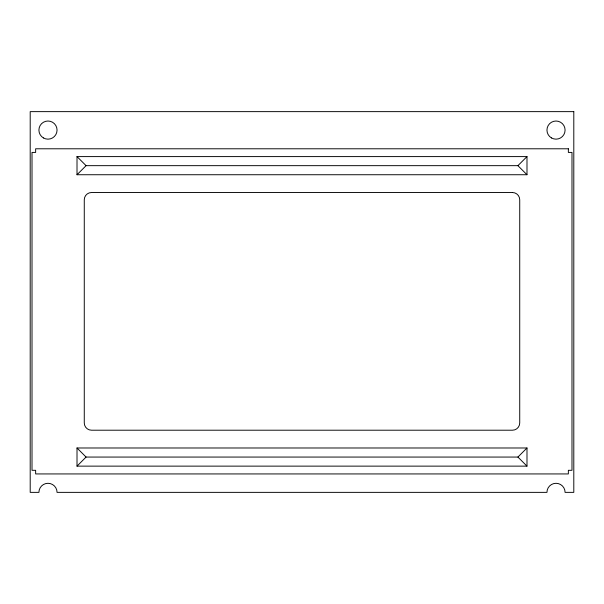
<?xml version="1.0" encoding="UTF-8"?>
<svg xmlns="http://www.w3.org/2000/svg" width="604" height="604" viewBox="0 0 604 604"><rect width="100%" height="100%" fill="white"/><g stroke="black" fill="none" stroke-linecap="round" stroke-linejoin="round"><path stroke-width="0.91" d="M77.01 174.737L86.085 165.662L517.915 165.662L526.99 174.737L526.99 156.595L77.01 156.595L77.01 174.737L526.99 174.737M77.01 466.129L86.085 457.062L517.915 457.062L526.99 466.129L526.99 447.987L77.01 447.987L77.01 466.129L526.99 466.129M517.915 165.662L526.99 156.595M517.915 457.062L526.99 447.987M77.01 156.595L86.085 165.662M77.01 447.987L86.085 457.062M573.8 111.634L30.2 111.634L30.2 492.366L38.913 492.366A9.075 9.075 0 0 1 47.98 483.298A9.075 9.075 0 0 1 57.055 492.366L546.945 492.366A9.075 9.075 0 0 1 556.02 483.298A9.075 9.075 0 0 1 565.087 492.366L573.8 492.366L573.8 111.634M568.356 148.788L35.644 148.788L35.644 152.419L32.012 152.419L32.012 470.305L35.644 470.305L35.644 473.936L568.356 473.936L568.356 470.305L571.988 470.305L571.988 152.419L568.356 152.419L568.356 148.788M512.471 192.517L91.529 192.517A7.256 7.256 0 0 0 84.273 199.773L84.273 422.951A7.256 7.256 0 0 0 91.529 430.207L512.471 430.207A7.256 7.256 0 0 0 519.727 422.951L519.727 199.773A7.256 7.256 0 0 0 512.471 192.517M43.443 137.946A9.075 9.075 0 0 0 57.055 130.087A9.075 9.075 0 0 0 43.443 122.235A9.075 9.075 0 0 0 43.443 137.946M551.482 137.946A9.075 9.075 0 0 0 565.087 130.087A9.075 9.075 0 0 0 551.482 122.235A9.075 9.075 0 0 0 551.482 137.946"/></g></svg>
